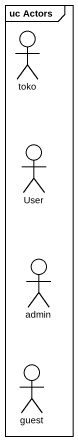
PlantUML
@startuml
mainframe uc Actors
actor toko
actor User
actor admin
actor guest
@enduml
